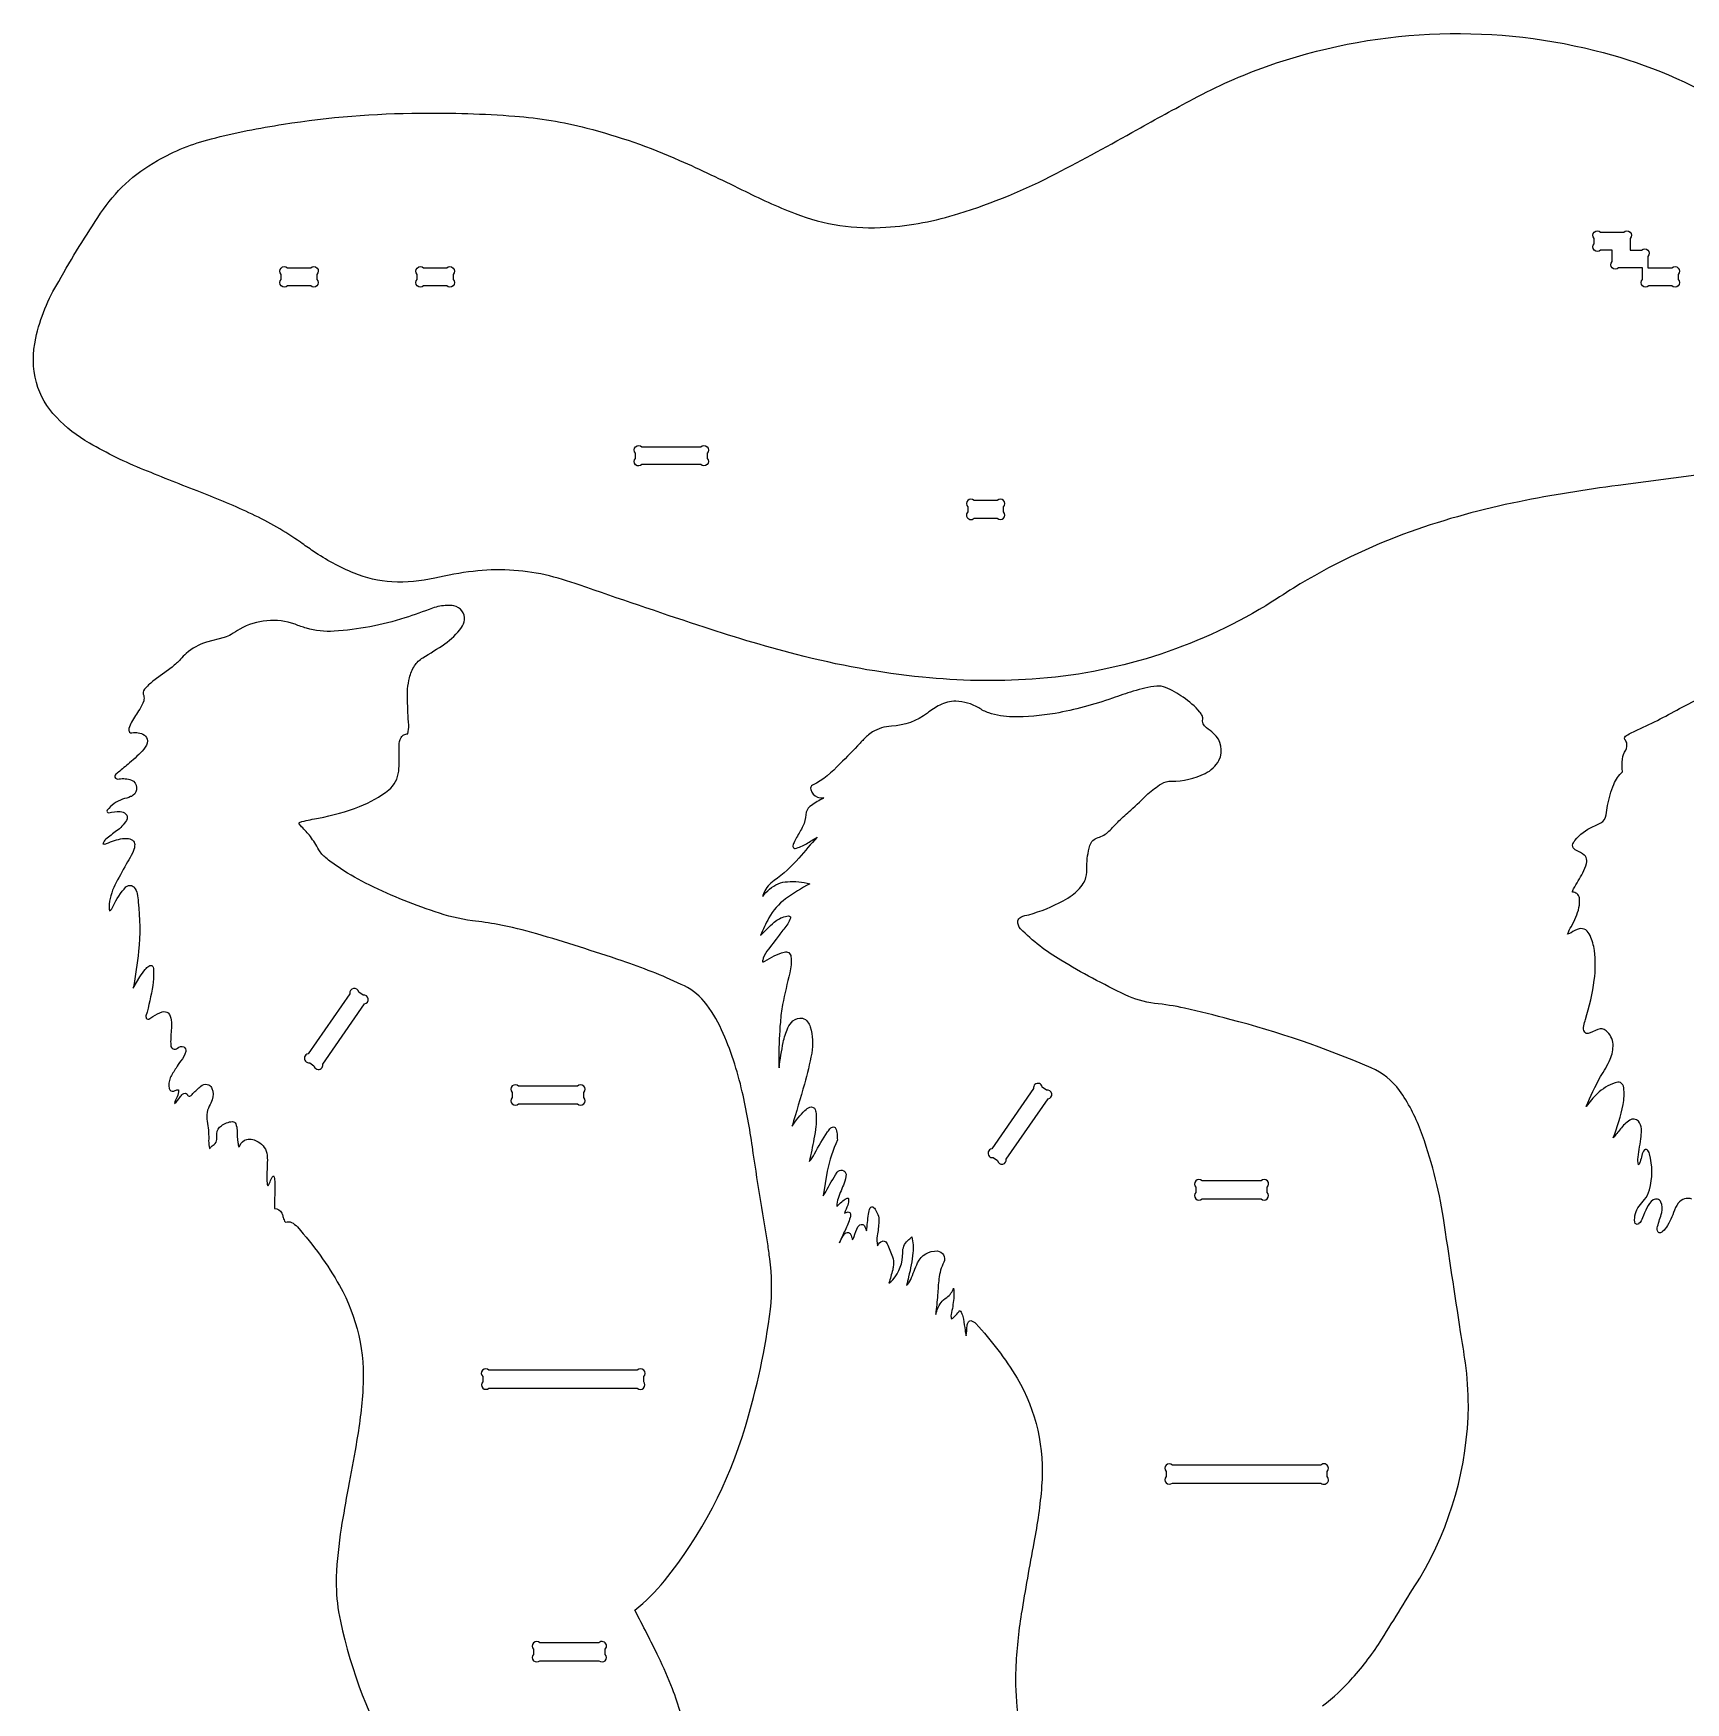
# Model space of a CAD drawing. Extents: x 34.6 to 62, y 23.4 to 47.1.
# Drawn here: x 34.58 to 46.12, y 35.37 to 47.04 of the extents above; entities that cross this region are included whole.
import ezdxf

# ---------------------------------------------------------------- set-up
doc = ezdxf.new("R2010")
doc.units = 0
doc.header["$MEASUREMENT"] = 0
doc.layers.get('0').update_dxf_attribs({"linetype": 'CONTINUOUS'})

msp = doc.modelspace()

# ---------------------------------------------------------------- linework, layer by layer
for points in [[(46.229, 43.952), (45.65, 43.876, 0.016937), (44.958, 43.762, 0.037032), (44.197, 43.551, 0.052186), (43.38, 43.158, -0.00447), (43.188, 43.035, -0.119641), (41.555, 42.521, -0.042166), (40.789, 42.535, -0.039221), (39.908, 42.694, -0.016725), (39.219, 42.898, -0.00324), (38.39, 43.18, 0.027526), (38.152, 43.25, 0.084054), (37.649, 43.275, 0.027759), (37.38, 43.227, -0.066396), (37.081, 43.201, -0.080063), (36.816, 43.262, -0.052876), (36.531, 43.416, -0.008373), (36.442, 43.478, 0.043949), (36.104, 43.674, 0.018249), (35.744, 43.828, -0.0052), (35.348, 43.985, -0.034793), (34.967, 44.171, -0.071755), (34.736, 44.352, -0.120399), (34.596, 44.594, -0.119099), (34.592, 44.905, -0.081907), (34.752, 45.302, -0.004649), (34.895, 45.545, -0.01167), (35.045, 45.778, -0.0538), (35.218, 45.985, -0.058055), (35.442, 46.146, -0.070925), (35.819, 46.298, -0.026154), (36.323, 46.4, -0.038412), (37.28, 46.478, -0.02244), (37.94, 46.457, -0.046675), (38.442, 46.374, -0.041268), (39.091, 46.148, -0.011292), (39.526, 45.943, 0.021315), (39.898, 45.776, 0.109476), (40.533, 45.68, 0.058378), (41.043, 45.776, 0.046188), (41.722, 46.056, 0.008532), (42.287, 46.362, -0.006303), (42.682, 46.578, -0.03728), (43.193, 46.805, -0.147404), (45.486, 46.917, -0.071157), (46.379, 46.556, -0.063535)], [(39.137, 35.111, 0.054737), (39.041, 35.463, 0.021849), (38.944, 35.686, 0.007313), (38.779, 36.012, 0.049451), (38.985, 36.218, 0.097663), (39.551, 37.296, 0.041192), (39.726, 38.118, 0.06018), (39.721, 38.47, 0.009833), (39.707, 38.573, -0.006092), (39.6, 39.251, 0.020295), (39.529, 39.637, 0.047215), (39.385, 40.071, 0.063203), (39.263, 40.268, 0.111532), (39.102, 40.388, 0.026717), (38.69, 40.552, 0.009504), (38.093, 40.741, 0.021715), (37.82, 40.807, 0.016397), (37.643, 40.832, -0.048691), (37.382, 40.895, -0.036248), (36.896, 41.095, -0.029109), (36.697, 41.213, -0.017176), (36.618, 41.272, -0.085201), (36.57, 41.329, 0.024715), (36.511, 41.422, 0.024807), (36.449, 41.489, -0.04084), (36.43, 41.514, -0.205737), (36.452, 41.526, -0.018216), (36.568, 41.55, 0.043688), (36.855, 41.631, 0.072778), (37.059, 41.747, 0.19757), (37.128, 41.878, 0.040996), (37.131, 41.949, 0.003107), (37.131, 42.056, -0.120974), (37.145, 42.114, -0.159708), (37.165, 42.132, -0.058556), (37.191, 42.14, 0.083041), (37.198, 42.2, -0.005976), (37.189, 42.376, -0.067909), (37.203, 42.531, -0.075212), (37.239, 42.615, -0.10325), (37.296, 42.671, 0.016394), (37.45, 42.768, 0.078168), (37.567, 42.882, 0.107064), (37.588, 42.936, 0.391234), (37.514, 43.033, 0.071232), (37.467, 43.037, 0.075225), (37.364, 43.017, -0.007461), (37.172, 42.95, -0.060746), (36.676, 42.856, -0.089836), (36.483, 42.878, -0.022613), (36.404, 42.905, 0.215682), (36.017, 42.871, 0.02234), (35.957, 42.833, -0.049527), (35.909, 42.813), (35.784, 42.78, 0.101395), (35.643, 42.701, 0.026856), (35.604, 42.66, -0.031627), (35.544, 42.606), (35.411, 42.507, 0.052199), (35.351, 42.451, 0.299828), (35.346, 42.406, -0.156841), (35.346, 42.369, -0.077227), (35.318, 42.311, 0.019178), (35.262, 42.221, 0.042434), (35.242, 42.177, 0.201865), (35.247, 42.151, 0.280055), (35.263, 42.145, -0.216956), (35.351, 42.13, -0.214003), (35.373, 42.091, -0.175325), (35.347, 42.032, -0.041328), (35.247, 41.936, 0.005071), (35.17, 41.871, 0.096947), (35.147, 41.85, 0.440139), (35.154, 41.826, 0.184973), (35.174, 41.824, -0.13039), (35.26, 41.816, -0.302127), (35.295, 41.764, -0.279955), (35.273, 41.71, -0.067393), (35.255, 41.7, -0.020218), (35.199, 41.682, 0.148736), (35.091, 41.605, 0.304116), (35.091, 41.593, 0.304116), (35.102, 41.588, -0.057256), (35.182, 41.596, -0.183471), (35.22, 41.581, -0.336207), (35.225, 41.534, -0.093975), (35.157, 41.46, 0.010768), (35.082, 41.403, 0.135226), (35.061, 41.371, 0.211645), (35.087, 41.372, -0.062615), (35.198, 41.407, -0.060972), (35.24, 41.407, -0.163249), (35.275, 41.388, -0.183357), (35.283, 41.357, -0.097747), (35.267, 41.304, -0.025023), (35.234, 41.245, 0.003797), (35.154, 41.1, 0.091572), (35.105, 40.949, 0.070734), (35.108, 40.901, 0.130312), (35.133, 40.935, -0.078542), (35.222, 41.069, -0.235724), (35.261, 41.079, -0.150607), (35.28, 41.064, -0.127587), (35.301, 41.022, -0.038908), (35.308, 40.963, -0.055536), (35.31, 40.621, -0.021613), (35.273, 40.361), (35.32, 40.44, -0.027598), (35.357, 40.492, -0.048062), (35.381, 40.516, -0.518481), (35.413, 40.508, -0.085893), (35.415, 40.475, -0.049411), (35.409, 40.38, -0.033118), (35.362, 40.168, 0.179453), (35.367, 40.146, 0.259467), (35.381, 40.145, 0.078898), (35.411, 40.164, -0.059687), (35.476, 40.195, -0.242789), (35.517, 40.188, -0.153887), (35.539, 40.139, -0.056215), (35.538, 40.066, 0.029849), (35.535, 39.962, 0.643021), (35.582, 39.942, -0.32615), (35.626, 39.951, -0.327713), (35.64, 39.919, -0.123703), (35.605, 39.853, 0.051324), (35.572, 39.802, 0.044607), (35.532, 39.734, 0.164112), (35.524, 39.659, 0.415618), (35.556, 39.642, -0.012072), (35.578, 39.65, -0.127513), (35.59, 39.65, -0.124142), (35.579, 39.602), (35.569, 39.579, 0.059832), (35.562, 39.555, 0.048074), (35.599, 39.598, -0.063431), (35.618, 39.62, -0.107144), (35.635, 39.627, -0.276164), (35.649, 39.621, 0.08354), (35.658, 39.608, 0.281542), (35.669, 39.607, 0.110862), (35.696, 39.631, -0.035105), (35.754, 39.682, -0.244789), (35.801, 39.685, -0.184927), (35.823, 39.66, -0.192746), (35.824, 39.581, -0.054575), (35.804, 39.537, 0.180076), (35.793, 39.415, -0.04595), (35.8, 39.293, 0.072881), (35.807, 39.241, 0.311275), (35.814, 39.247, -0.114641), (35.838, 39.269, 0.201899), (35.858, 39.303, 0.035248), (35.857, 39.344, -0.228913), (35.889, 39.4, -0.136638), (35.966, 39.429, -0.33239), (35.989, 39.412, -0.094938), (35.999, 39.368, 0.029527), (36.004, 39.283, 0.038184), (36.012, 39.251, 0.203815), (36.019, 39.258, -0.297837), (36.066, 39.304, -0.195538), (36.146, 39.287, -0.242876), (36.209, 39.193, -0.040777), (36.209, 39.125, 0.0158), (36.208, 38.999, 0.241284), (36.216, 38.98, 0.064308), (36.226, 38.997, -0.04474), (36.241, 39.035, -0.099132), (36.254, 39.05, -0.091287), (36.262, 39.012, -0.006054), (36.26, 38.821, -0.277732), (36.311, 38.788, -0.07016), (36.319, 38.766, 0.095816), (36.331, 38.733, 0.074993), (36.339, 38.725, -0.218996), (36.379, 38.724, -0.095167), (36.42, 38.692, -0.053438), (36.715, 38.282, -0.14535), (36.878, 37.561, -0.028956), (36.83, 37.168, -0.005522), (36.775, 36.867, 0.006318), (36.726, 36.586, 0.028773), (36.692, 36.246, 0.048976), (36.708, 36.001, 0.07985), (37.073, 34.998, 0.060537)], [(46.165, 38.887, 0.317363), (46.07, 38.858, 0.087814), (46.036, 38.793, -0.086223), (45.977, 38.676, -0.115707), (45.946, 38.651, -0.375476), (45.929, 38.656, -0.193366), (45.925, 38.695, 0.006299), (45.954, 38.792, 0.15773), (45.949, 38.866, 0.45588), (45.895, 38.881, 0.121773), (45.85, 38.826, 0.025354), (45.821, 38.755, -0.091876), (45.795, 38.715, -0.644123), (45.766, 38.726, -0.192504), (45.796, 38.838, -0.021205), (45.834, 38.883, 0.099279), (45.868, 38.951, 0.134086), (45.869, 39.204, 0.148282), (45.852, 39.232, 0.394868), (45.834, 39.23, 0.087766), (45.815, 39.192, -0.019707), (45.803, 39.147, -0.066465), (45.793, 39.127, -0.101817), (45.789, 39.18, 0.005332), (45.81, 39.325, 0.032812), (45.812, 39.378, 0.156324), (45.791, 39.432, 0.364394), (45.731, 39.439, 0.075758), (45.666, 39.377, -0.004678), (45.615, 39.315, 0.04602), (45.684, 39.547, 0.072516), (45.689, 39.665, 0.251245), (45.665, 39.701, 0.181791), (45.628, 39.7, 0.107855), (45.504, 39.623, 0.048237), (45.426, 39.534, -0.025583), (45.527, 39.743, 0.036002), (45.594, 39.865, 0.11715), (45.614, 39.969, 0.200358), (45.566, 40.064, 0.272059), (45.508, 40.072), (45.455, 40.049, -0.154473), (45.427, 40.045, -0.187571), (45.416, 40.054, -0.199731), (45.409, 40.098, -0.029204), (45.422, 40.143, 0.03816), (45.483, 40.418, 0.063897), (45.484, 40.625, 0.069224), (45.454, 40.729, 0.119133), (45.423, 40.768, 0.20942), (45.378, 40.776, 0.100137), (45.321, 40.749, -0.131398), (45.296, 40.739, -0.048161), (45.323, 40.793, 0.073856), (45.376, 40.924, 0.076446), (45.379, 40.992, 0.160887), (45.362, 41.022, 0.128942), (45.331, 41.033, -0.119306), (45.338, 41.055, 0.013318), (45.403, 41.167, 0.058599), (45.429, 41.233, 0.157944), (45.426, 41.275, 0.110707), (45.413, 41.292, 0.041932), (45.358, 41.323, -0.20133), (45.332, 41.352, -0.147883), (45.334, 41.371, -0.074235), (45.348, 41.394, -0.115424), (45.474, 41.491, 0.025639), (45.528, 41.517, 0.239771), (45.566, 41.573), (45.576, 41.639, -0.049589), (45.619, 41.786, -0.090983), (45.679, 41.874, -0.033442), (45.68, 41.963, -0.107902), (45.703, 42.026, 0.175256), (45.71, 42.075, 0.062824), (45.697, 42.1, -0.395309), (45.707, 42.128, -0.026388), (45.786, 42.166, 0.017821), (46.098, 42.326, -0.038158), (46.468, 42.492, -0.087709)], [(43.584, 35.344, 0.049697), (43.793, 35.539, 0.044365), (43.998, 35.81, 0.001614), (44.263, 36.238, 0.132861), (44.603, 37.442, 0.036087), (44.582, 37.741, 0.008147), (44.549, 37.96, -0.001421), (44.429, 38.754, 0.05004), (44.269, 39.368, 0.065672), (44.122, 39.646, 0.131686), (43.924, 39.804, 0.038454), (42.937, 40.143, 0.009692), (42.619, 40.221, 0.030801), (42.41, 40.255, -0.082097), (42.205, 40.315, -0.023289), (41.755, 40.556, -0.062484), (41.474, 40.776, -0.224886), (41.455, 40.831, -0.22693), (41.476, 40.858, -0.063935), (41.531, 40.875, 0.056796), (41.772, 40.972, 0.022015), (41.835, 41.012, 0.086352), (41.912, 41.092, 0.078374), (41.93, 41.135, 0.057276), (41.937, 41.211, -0.066349), (41.958, 41.358, -0.262842), (42.015, 41.414, 0.125745), (42.09, 41.458, 0.013785), (42.161, 41.53, -0.016765), (42.244, 41.606, 0.008728), (42.363, 41.719, -0.036794), (42.458, 41.79, -0.132068), (42.527, 41.809, 0.121768), (42.764, 41.862, 0.149683), (42.86, 41.953, 0.340256), (42.823, 42.142, 0.038056), (42.772, 42.181, -0.293732), (42.747, 42.246, 0.147455), (42.742, 42.268, 0.061954), (42.726, 42.291, 0.077099), (42.609, 42.395, 0.062198), (42.486, 42.464, 0.092639), (42.427, 42.473, 0.046621), (42.261, 42.437, 0.014622), (42.116, 42.388, -0.039554), (41.716, 42.282, -0.041544), (41.417, 42.257, -0.077366), (41.251, 42.285, -0.056515), (41.181, 42.321, 0.126943), (41.021, 42.367, 0.122538), (40.91, 42.34, 0.046323), (40.823, 42.284, -0.151902), (40.571, 42.193, 0.116374), (40.438, 42.152, 0.045546), (40.404, 42.126, 0.026568), (40.352, 42.073, -0.014231), (40.211, 41.93, -0.092538), (40.02, 41.78, 0.371042), (40.008, 41.75, 0.244214), (40.055, 41.696, 0.09846), (40.096, 41.693, -0.168317), (40.085, 41.683, 0.048055), (40.002, 41.632, 0.206494), (39.974, 41.574, -0.101644), (39.952, 41.494, -0.027936), (39.909, 41.415), (39.894, 41.387, 0.042583), (39.883, 41.357, 0.343745), (39.891, 41.339, 0.169579), (39.898, 41.338, 0.080991), (39.978, 41.371, -0.014851), (40.053, 41.416, 0.010857), (39.925, 41.271, -0.065233), (39.751, 41.114, 0.135819), (39.68, 41.028, 0.044205), (39.672, 41.002, -0.131503), (39.78, 41.091, -0.094186), (39.845, 41.105, -0.090596), (40.001, 41.091, 0.033538), (39.831, 40.986, 0.101146), (39.715, 40.852, 0.029393), (39.656, 40.73, -0.021218), (39.752, 40.822, -0.11125), (39.83, 40.863, -0.064504), (39.851, 40.866, -0.206741), (39.866, 40.859, -0.213385), (39.866, 40.851, -0.091645), (39.82, 40.774, 0.02779), (39.767, 40.704), (39.712, 40.634, 0.077474), (39.676, 40.571, 0.042437), (39.67, 40.545, 0.157578), (39.686, 40.55, -0.067802), (39.822, 40.614, -0.49619), (39.869, 40.582, -0.082601), (39.861, 40.469, 0.01182), (39.811, 40.247, 0.024523), (39.795, 40.124, 0.018698), (39.784, 39.884, 0.01221), (39.786, 39.804, -0.016518), (39.815, 39.982, -0.051017), (39.847, 40.083, -0.097515), (39.883, 40.133, -0.221721), (39.95, 40.151, -0.178184), (39.985, 40.126, -0.093771), (40.004, 40.09, -0.112098), (40.014, 39.907, -0.023806), (39.963, 39.691, -0.005214), (39.877, 39.396, -0.052751), (39.967, 39.507, -0.09292), (40.002, 39.529, -0.404011), (40.039, 39.512, -0.09675), (40.043, 39.496, -0.06484), (40.043, 39.395, -0.017261), (40.03, 39.308, -0.009702), (39.997, 39.149, 0.042015), (40.034, 39.204, -0.031868), (40.125, 39.356, -0.028481), (40.148, 39.384, -0.238253), (40.173, 39.39, -0.180148), (40.18, 39.383, -0.108056), (40.191, 39.342, 0.007815), (40.194, 39.3, 0.062107), (40.123, 39.081), (40.095, 38.91, 0.04252), (40.113, 38.938, -0.025694), (40.192, 39.074, -0.314724), (40.228, 39.089, -0.314724), (40.254, 39.061, -0.098845), (40.241, 38.998, 0.016331), (40.199, 38.892, 0.078647), (40.19, 38.836, -0.048034), (40.225, 38.867, -0.080617), (40.258, 38.892, -0.094315), (40.268, 38.893, -0.318948), (40.272, 38.886, -0.115287), (40.266, 38.845, 0.017906), (40.243, 38.787, -0.134192), (40.269, 38.797, -0.357321), (40.285, 38.783, -0.141261), (40.283, 38.757, -0.025304), (40.247, 38.668, 0.007077), (40.208, 38.581, -0.077116), (40.234, 38.629, -0.108775), (40.252, 38.651, -0.441145), (40.285, 38.642, -0.068952), (40.299, 38.603, 0.080591), (40.31, 38.625, -0.058547), (40.337, 38.693, -0.268217), (40.368, 38.71, -0.235272), (40.383, 38.699, -0.061369), (40.393, 38.677, 0.04748), (40.398, 38.665, -0.011897), (40.411, 38.781, -0.058015), (40.423, 38.826, -0.439069), (40.446, 38.829, -0.154183), (40.457, 38.816, -0.039773), (40.477, 38.779, -0.092947), (40.484, 38.73, -0.026314), (40.472, 38.631, 0.087976), (40.474, 38.561, -0.169244), (40.508, 38.593, -0.264153), (40.532, 38.587, -0.119066), (40.541, 38.575, -0.013223), (40.579, 38.484, -0.107195), (40.585, 38.424, -0.019475), (40.58, 38.393, -0.01655), (40.553, 38.298, 0.098263), (40.581, 38.322, 0.186868), (40.65, 38.512, -0.210185), (40.685, 38.597, -0.008874), (40.713, 38.622, -0.099701), (40.722, 38.512, -0.037307), (40.691, 38.343, 0.013695), (40.677, 38.283, 0.101055), (40.706, 38.324, -0.005312), (40.754, 38.442, -0.303668), (40.893, 38.524, -0.507385), (40.938, 38.446, 0.091481), (40.903, 38.329, 0.010378), (40.894, 38.217, -0.004204), (40.881, 38.081, -0.08858), (40.918, 38.163, -0.104722), (40.958, 38.199, 0.158353), (41.006, 38.265, -0.053272), (41.007, 38.192, -0.024415), (40.989, 38.08, 0.088623), (40.988, 38.059, 0.089337), (40.991, 38.049, 0.108049), (41.022, 38.075, -0.011557), (41.048, 38.107, -0.176586), (41.064, 38.085, -0.034364), (41.074, 38.047, -0.01041), (41.086, 37.97, 0.023915), (41.094, 37.931, 0.020055), (41.1, 38.002, -0.060136), (41.107, 38.025, -0.279762), (41.126, 38.037, -0.168932), (41.161, 38.016, -0.051067), (41.449, 37.635, -0.155047), (41.621, 36.88, -0.027928), (41.567, 36.487, 0.007238), (41.479, 35.987, 0.028967), (41.44, 35.603, 0.074267), (41.508, 35, 0.066044)]]:
    msp.add_lwpolyline(points, format="xyb")
for points in [[(45.527, 45.646), (45.689, 45.646, -1), (45.733, 45.602), (45.733, 45.521), (45.814, 45.521, -1), (45.858, 45.477), (45.858, 45.396), (46.025, 45.396, -1), (46.069, 45.351), (46.069, 45.315, -1), (46.025, 45.271), (45.863, 45.271, -1), (45.819, 45.315), (45.819, 45.396), (45.652, 45.396, -1), (45.608, 45.44), (45.608, 45.521), (45.527, 45.521, -1), (45.483, 45.565), (45.483, 45.602, -1)], [(36.351, 45.396), (36.513, 45.396, -1), (36.557, 45.351), (36.557, 45.315, -1), (36.513, 45.271), (36.351, 45.271, -1), (36.307, 45.315), (36.307, 45.351, -1)], [(37.302, 45.396), (37.464, 45.396, -1), (37.508, 45.351), (37.508, 45.315, -1), (37.464, 45.271), (37.302, 45.271, -1), (37.258, 45.315), (37.258, 45.351, -1)], [(38.828, 44.146), (39.239, 44.146, -1), (39.283, 44.101), (39.283, 44.065, -1), (39.239, 44.021), (38.828, 44.021, -1), (38.783, 44.065), (38.783, 44.101, -1)], [(41.149, 43.646), (41.311, 43.646, 1), (41.355, 43.69), (41.355, 43.726, 1), (41.311, 43.771), (41.149, 43.771, 1), (41.105, 43.726), (41.105, 43.69, 1)], [(36.787, 40.322), (36.495, 39.902, 1), (36.506, 39.84), (36.536, 39.819, 1), (36.598, 39.83), (36.89, 40.251, 1), (36.879, 40.312), (36.849, 40.333, 1)], [(37.966, 39.552), (38.377, 39.552, 1), (38.421, 39.596), (38.421, 39.633, 1), (38.377, 39.677), (37.966, 39.677, 1), (37.921, 39.633), (37.921, 39.596, 1)], [(41.374, 39.167), (41.666, 39.587, 1), (41.655, 39.649), (41.625, 39.67, 1), (41.564, 39.659), (41.272, 39.238, 1), (41.283, 39.177), (41.313, 39.156, 1)], [(42.742, 38.889), (43.154, 38.889, 1), (43.198, 38.933), (43.198, 38.969, 1), (43.154, 39.014), (42.742, 39.014, 1), (42.698, 38.969), (42.698, 38.933, 1)], [(37.759, 37.566), (38.795, 37.566, 1), (38.84, 37.61), (38.84, 37.646, 1), (38.795, 37.691), (37.759, 37.691, 1), (37.715, 37.646), (37.715, 37.61, 1)], [(42.535, 36.902), (43.572, 36.902, 1), (43.616, 36.947), (43.616, 36.983, 1), (43.572, 37.027), (42.535, 37.027, 1), (42.491, 36.983), (42.491, 36.947, 1)], [(38.115, 35.66), (38.527, 35.66, 1), (38.571, 35.704), (38.571, 35.74, 1), (38.527, 35.785), (38.115, 35.785, 1), (38.071, 35.74), (38.071, 35.704, 1)]]:
    msp.add_lwpolyline(points, format="xyb", close=True)

doc.saveas('drawing.dxf')
